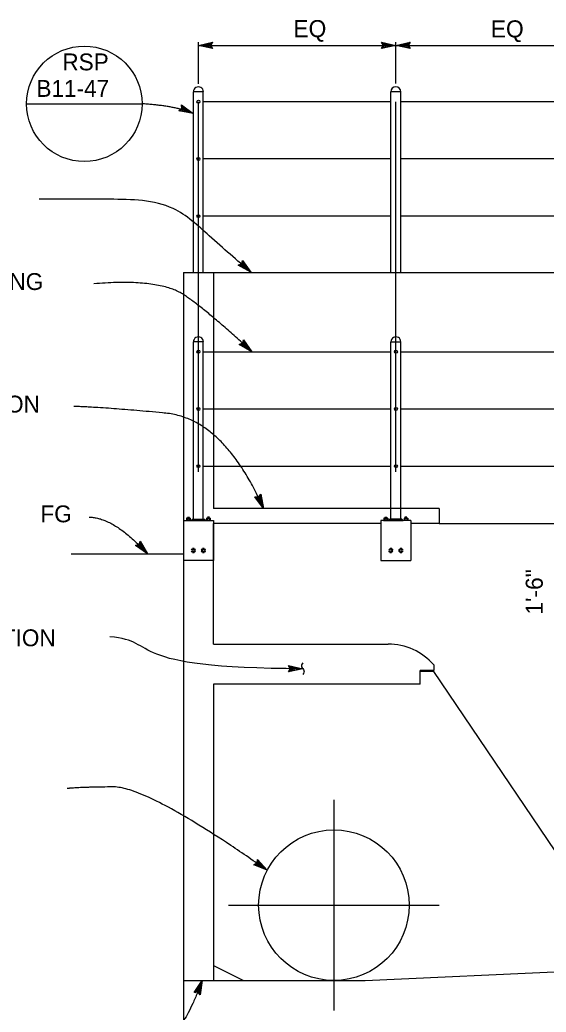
# Model space of a CAD drawing. Extents: x -893 to 867, y -474 to 712.
# Drawn here: x -640.4 to -421.9, y -215.5 to 196.2 of the extents above; entities that cross this region are included whole.
import ezdxf

# ---------------------------------------------------------------- set-up
doc = ezdxf.new("R2010")
doc.units = 0
doc.layers.add('14 Ramp Anno', color=7, linetype='Continuous')
doc.layers.add('60 Nongeo Data', color=7, linetype='Continuous')

# ---------------------------------------------------------------- blocks, each defined once
blk = doc.blocks.new('SQUIG')
at = {"layer": '14 Ramp Anno'}
blk.add_open_spline([(0, -0.4598), (0.0829, -0.3438), (0.1889, -0.1218), (-0.1889, 0.1218), (-0.0829, 0.3438), (0, 0.4598)], degree=3, dxfattribs=at)

msp = doc.modelspace()

# ---------------------------------------------------------------- linework, layer by layer
at = {"layer": '60 Nongeo Data'}
for p, q in [((-566.24, 169.71), (-566.25, 186.9)), ((-566.25, 185.57), (-484.32, 185.59)), ((-484.32, 169.72), (-484.32, 186.91)), ((-484.32, 185.59), (-402.39, 185.6)), ((-568.29, 91.35), (-568.29, 166.34)), ((-564.2, 166.34), (-568.29, 166.34)), ((-564.2, 91.35), (-564.2, 166.34)), ((-486.37, 91.36), (-486.37, 166.35)), ((-482.27, 166.35), (-486.37, 166.35)), ((-482.27, 91.36), (-482.27, 166.35)), ((-637.55, 161.35), (-589.64, 161.35)), ((-566.25, 8.65), (-566.25, 162.24)), ((-486.37, 162.23), (-564.2, 162.24)), ((-484.29, 8.65), (-484.29, 162.24)), ((-404.44, 162.22), (-482.27, 162.23)), ((-486.37, 138.46), (-564.2, 138.47)), ((-404.44, 138.46), (-482.27, 138.46)), ((-486.37, 114.7), (-564.2, 114.7)), ((-404.44, 114.69), (-482.27, 114.7)), ((-572.49, 91.35), (-572.49, -227.34)), ((-572.49, 91.35), (-314.21, 91.35)), ((-568.29, 91.35), (-564.2, 91.35)), ((-560, 91.35), (-560, -6.54)), ((-568.29, -10.94), (-568.29, 62.61)), ((-564.2, 62.61), (-568.29, 62.61)), ((-564.2, -10.94), (-564.2, 62.61)), ((-486.34, -10.94), (-486.34, 62.61)), ((-486.34, 62.61), (-482.24, 62.61)), ((-482.24, -10.94), (-482.24, 62.61)), ((-564.2, 58.51), (-486.34, 58.51)), ((-482.24, 58.51), (-404.39, 58.51)), ((-564.2, 34.74), (-486.34, 34.74)), ((-482.24, 34.74), (-404.39, 34.74)), ((-564.2, 10.98), (-486.34, 10.98)), ((-482.24, 10.98), (-404.39, 10.98)), ((-466.26, -6.54), (-559.99, -6.54)), ((-466.26, -6.54), (-466.26, -12.79)), ((-572.49, -11.49), (-560, -11.49)), ((-572.49, -11.49), (-572.49, -28.15)), ((-569.44, -11.33), (-571.38, -11.33)), ((-571.38, -11.33), (-571.38, -11.49)), ((-571.38, -11.49), (-569.44, -11.49)), ((-569.65, -10.55), (-571.18, -10.55)), ((-571.18, -10.55), (-571.18, -11.33)), ((-570.83, -10.18), (-570, -10.1)), ((-570.83, -10.32), (-570, -10.24)), ((-570.83, -10.45), (-570, -10.38)), ((-570.8, -10.55), (-570.8, -11.33)), ((-570.45, -10.55), (-570, -10.51)), ((-570.02, -10.55), (-570.02, -11.33)), ((-569.65, -10.55), (-569.65, -11.33)), ((-569.44, -11.33), (-569.44, -11.49)), ((-569.27, -11.49), (-568.72, -10.94)), ((-568.72, -10.94), (-563.77, -10.94)), ((-563.22, -11.49), (-563.77, -10.94)), ((-563.05, -11.33), (-563.05, -11.49)), ((-563.05, -11.33), (-561.1, -11.33)), ((-561.1, -11.49), (-563.05, -11.49)), ((-562.84, -10.55), (-561.31, -10.55)), ((-562.84, -10.55), (-562.84, -11.33)), ((-561.66, -10.18), (-562.49, -10.1)), ((-561.66, -10.32), (-562.49, -10.24)), ((-561.66, -10.45), (-562.49, -10.38)), ((-562.04, -10.55), (-562.49, -10.51)), ((-562.47, -10.55), (-562.47, -11.33)), ((-561.69, -10.55), (-561.69, -11.33)), ((-561.31, -10.55), (-561.31, -11.33)), ((-561.1, -11.33), (-561.1, -11.49)), ((-560, -11.49), (-560, -28.15)), ((-478.04, -11.49), (-490.54, -11.49)), ((-490.54, -11.49), (-490.54, -28.15)), ((-487.49, -11.33), (-489.43, -11.33)), ((-489.43, -11.33), (-489.43, -11.49)), ((-489.43, -11.49), (-487.49, -11.49)), ((-487.69, -10.55), (-489.23, -10.55)), ((-489.23, -10.55), (-489.23, -11.33)), ((-488.88, -10.18), (-488.05, -10.1)), ((-488.88, -10.32), (-488.05, -10.24)), ((-488.88, -10.45), (-488.05, -10.38)), ((-488.85, -10.55), (-488.85, -11.33)), ((-488.5, -10.55), (-488.05, -10.51)), ((-488.07, -10.55), (-488.07, -11.33)), ((-487.69, -10.55), (-487.69, -11.33)), ((-487.49, -11.33), (-487.49, -11.49)), ((-487.32, -11.49), (-486.77, -10.94)), ((-481.82, -10.94), (-486.77, -10.94)), ((-481.27, -11.49), (-481.82, -10.94)), ((-481.1, -11.33), (-481.1, -11.49)), ((-481.1, -11.33), (-479.15, -11.33)), ((-479.15, -11.49), (-481.1, -11.49)), ((-480.89, -10.55), (-479.36, -10.55)), ((-480.89, -10.55), (-480.89, -11.33)), ((-479.71, -10.18), (-480.54, -10.1)), ((-479.71, -10.32), (-480.54, -10.24)), ((-479.71, -10.45), (-480.54, -10.38)), ((-480.09, -10.55), (-480.54, -10.51)), ((-480.52, -10.55), (-480.52, -11.33)), ((-479.74, -10.55), (-479.74, -11.33)), ((-479.36, -10.55), (-479.36, -11.33)), ((-479.15, -11.33), (-479.15, -11.49)), ((-478.04, -11.49), (-478.04, -28.15)), ((-559.99, -62.78), (-559.99, -12.79)), ((-490.54, -12.79), (-559.99, -12.79)), ((-466.26, -12.79), (-478.04, -12.79)), ((-466.26, -12.79), (-408.59, -12.79)), ((-619.06, -25.29), (-572.49, -25.29)), ((-560, -28.15), (-572.49, -28.15)), ((-490.54, -28.15), (-478.04, -28.15)), ((-559.99, -62.78), (-487.52, -62.78)), ((-468.58, -73.72), (-474.26, -73.72)), ((-474.26, -79.44), (-474.26, -73.72)), ((-468.58, -71.46), (-468.58, -73.72)), ((-468.58, -74.24), (-474.26, -74.24)), ((-560, -79.44), (-560, -202.35)), ((-474.26, -79.44), (-559.99, -79.44)), ((-510, -127.36), (-510, -214.84)), ((-553.75, -171.1), (-466.26, -171.1)), ((-560, -196.1), (-547.5, -202.35)), ((-496.99, -202.35), (-406.49, -198.18)), ((-572.49, -202.35), (-560, -202.35)), ((-560, -202.35), (-496.99, -202.35))]:
    msp.add_line(p, q, dxfattribs=at)
for points in [[(-560.34, 184.26), (-566.25, 185.57), (-560.34, 186.88), (-560.55, 186.54), (-564.88, 185.58), (-560.55, 184.61), (-560.76, 184.95), (-563.53, 185.57), (-560.76, 186.19), (-560.97, 185.84), (-562.17, 185.57), (-560.97, 185.3), (-561.13, 185.57), (-560.34, 186.88), (-561.13, 185.57)], [(-490.23, 186.91), (-484.32, 185.59), (-490.23, 184.28), (-490.02, 184.63), (-485.69, 185.58), (-490.02, 186.56), (-489.81, 186.21), (-487.04, 185.59), (-489.81, 184.98), (-489.6, 185.32), (-488.4, 185.59), (-489.6, 185.86), (-489.44, 185.59), (-490.23, 184.28), (-489.44, 185.59)], [(-490.23, 186.91), (-484.32, 185.59), (-490.23, 184.28), (-490.02, 184.63), (-485.69, 185.58), (-490.02, 186.56), (-489.81, 186.21), (-487.04, 185.59), (-489.81, 184.98), (-489.6, 185.32), (-488.4, 185.59), (-489.6, 185.86), (-489.44, 185.59), (-490.23, 184.28), (-489.44, 185.59)], [(-478.41, 184.27), (-484.32, 185.59), (-478.41, 186.9), (-478.62, 186.55), (-482.95, 185.59), (-478.62, 184.62), (-478.83, 184.97), (-481.6, 185.59), (-478.83, 186.2), (-479.04, 185.85), (-480.24, 185.58), (-479.04, 185.32), (-479.2, 185.59), (-478.41, 186.9), (-479.2, 185.59)], [(-573.3, 160.89), (-568.38, 157.37), (-574.32, 158.47), (-573.99, 158.71), (-569.64, 157.9), (-573.24, 160.48), (-573.19, 160.08), (-570.88, 158.43), (-573.66, 158.95), (-573.33, 159.19), (-572.13, 158.96), (-573.13, 159.68), (-573.09, 159.37), (-574.32, 158.47), (-573.09, 159.37)], [(-547.95, 96.39), (-544.43, 91.46), (-549.7, 94.43), (-549.31, 94.55), (-545.45, 92.38), (-548.02, 95.99), (-548.1, 95.59), (-546.45, 93.28), (-548.92, 94.67), (-548.53, 94.79), (-547.46, 94.19), (-548.18, 95.19), (-548.24, 94.88), (-549.7, 94.43), (-548.24, 94.88)], [(-547.5, 63.49), (-544.06, 58.51), (-549.28, 61.56), (-548.89, 61.68), (-545.07, 59.44), (-547.58, 63.09), (-547.66, 62.69), (-546.05, 60.36), (-548.5, 61.79), (-548.11, 61.9), (-547.05, 61.28), (-547.75, 62.3), (-547.81, 61.99), (-549.28, 61.56), (-547.81, 61.99)], [(-540.39, -0.61), (-539.2, -6.54), (-542.79, -1.67), (-542.39, -1.72), (-539.76, -5.29), (-540.62, -0.94), (-540.86, -1.27), (-540.3, -4.05), (-541.98, -1.77), (-541.58, -1.82), (-540.85, -2.81), (-541.09, -1.6), (-541.28, -1.86), (-542.79, -1.67), (-541.28, -1.86)], [(-590.42, -20.08), (-587.34, -25.29), (-592.33, -21.87), (-591.93, -21.79), (-588.28, -24.29), (-590.53, -20.47), (-590.64, -20.86), (-589.2, -23.3), (-591.54, -21.7), (-591.14, -21.62), (-590.13, -22.31), (-590.75, -21.25), (-590.84, -21.55), (-592.33, -21.87), (-590.84, -21.55)], [(-528.85, -71.68), (-522.94, -73), (-528.85, -74.31), (-528.64, -73.96), (-524.31, -73), (-528.64, -72.03), (-528.43, -72.38), (-525.66, -72.99), (-528.43, -73.61), (-528.22, -73.26), (-527.02, -72.99), (-528.22, -72.73), (-528.06, -73), (-528.85, -74.31), (-528.06, -73)], [(-541.78, -152.17), (-537.7, -156.64), (-543.29, -154.32), (-542.92, -154.16), (-538.82, -155.85), (-541.81, -152.58), (-541.84, -152.98), (-539.93, -155.08), (-542.54, -153.99), (-542.17, -153.83), (-541.04, -154.29), (-541.87, -153.39), (-541.89, -153.7), (-543.29, -154.32), (-541.89, -153.7)], [(-567.95, -207.41), (-564.63, -202.35), (-565.49, -208.34), (-565.74, -208.02), (-565.11, -203.63), (-567.54, -207.34), (-567.15, -207.27), (-565.59, -204.89), (-565.99, -207.7), (-566.24, -207.38), (-566.07, -206.16), (-566.74, -207.19), (-566.43, -207.14), (-565.49, -208.34), (-566.43, -207.14)]]:
    msp.add_lwpolyline(points, close=True, dxfattribs=at)
for points in [[(-564.09, -10.94), (-563.77, -10.94), (-563.22, -11.49), (-569.27, -11.49), (-568.72, -10.94), (-568.4, -10.94), (-564.09, -10.94)], [(-486.44, -10.94), (-486.77, -10.94), (-487.32, -11.49), (-481.27, -11.49), (-481.82, -10.94), (-482.14, -10.94), (-486.44, -10.94)], [(-568.73, -23.42), (-569.02, -23.59), (-569.02, -23.89)], [(-569.02, -24.05), (-569.02, -24.38), (-568.76, -24.53)], [(-568.61, -24.62), (-568.33, -24.78), (-568.07, -24.63)], [(-568.04, -23.35), (-568.33, -23.19), (-568.59, -23.34)], [(-567.92, -24.55), (-567.64, -24.38), (-567.64, -24.08)], [(-567.64, -23.59), (-567.9, -23.44)], [(-567.64, -23.91), (-567.64, -23.59)], [(-564.85, -23.59), (-564.59, -23.44)], [(-564.85, -23.91), (-564.85, -23.59)], [(-564.57, -24.55), (-564.85, -24.38), (-564.85, -24.08)], [(-564.45, -23.35), (-564.16, -23.19), (-563.9, -23.34)], [(-563.88, -24.62), (-564.16, -24.78), (-564.42, -24.63)], [(-563.75, -23.42), (-563.47, -23.59), (-563.47, -23.89)], [(-563.47, -24.05), (-563.47, -24.38), (-563.73, -24.53)], [(-486.78, -23.42), (-487.07, -23.59), (-487.07, -23.89)], [(-487.07, -24.05), (-487.07, -24.38), (-486.81, -24.53)], [(-486.66, -24.62), (-486.38, -24.78), (-486.12, -24.63)], [(-486.09, -23.35), (-486.38, -23.19), (-486.64, -23.34)], [(-485.97, -24.55), (-485.68, -24.38), (-485.68, -24.08)], [(-485.68, -23.59), (-485.94, -23.44)], [(-485.68, -23.91), (-485.68, -23.59)], [(-482.9, -23.59), (-482.64, -23.44)], [(-482.9, -23.91), (-482.9, -23.59)], [(-482.62, -24.55), (-482.9, -24.38), (-482.9, -24.08)], [(-482.49, -23.35), (-482.21, -23.19), (-481.95, -23.34)], [(-481.93, -24.62), (-482.21, -24.78), (-482.47, -24.63)], [(-481.8, -23.42), (-481.52, -23.59), (-481.52, -23.89)], [(-481.52, -24.05), (-481.52, -24.38), (-481.78, -24.53)], [(-402.32, -198.18), (-402.32, -172.14), (-468.58, -74.24)]]:
    msp.add_lwpolyline(points, dxfattribs=at)
for centre, radius in [((-613.59, 161.35), 23.95), ((-566.24, 162.24), 0.615), ((-566.24, 138.47), 0.615), ((-566.24, 114.71), 0.615), ((-566.24, 58.51), 0.615), ((-484.29, 58.51), 0.615), ((-566.24, 34.74), 0.615), ((-484.29, 34.74), 0.615), ((-566.24, 10.98), 0.615), ((-484.29, 10.98), 0.615), ((-510, -171.1), 31.24)]:
    msp.add_circle(centre, radius, dxfattribs=at)
for centre, radius, start, end in [((-566.24, 166.34), 2.05, 0, 180.0002), ((-484.32, 166.35), 2.05, 0, 180), ((-566.24, 62.61), 2.05, 0, 180.0002), ((-484.29, 62.61), 2.05, 359.9998, 180), ((-570.99, -10.76), 0.215, 30.7677, 149.2323), ((-570.41, -11.33), 0.779, 59.9043, 120.0957), ((-569.84, -10.76), 0.215, 30.7677, 149.2323), ((-562.65, -10.76), 0.215, 30.7677, 149.2323), ((-562.08, -11.33), 0.779, 59.9043, 120.0957), ((-561.5, -10.76), 0.215, 30.7677, 149.2323), ((-489.04, -10.76), 0.215, 30.7677, 149.2323), ((-488.46, -11.33), 0.779, 59.9043, 120.0957), ((-487.88, -10.76), 0.215, 30.7677, 149.2323), ((-480.7, -10.76), 0.215, 30.7677, 149.2323), ((-480.13, -11.33), 0.779, 59.9043, 120.0957), ((-479.55, -10.76), 0.215, 30.7677, 149.2323), ((-568.33, -23.98), 0.881, 125.8254, 171.8722), ((-568.33, -23.98), 0.881, 185.8254, 231.8722), ((-568.33, -23.98), 0.691, 125.8254, 171.8722), ((-568.33, -23.98), 0.691, 185.8254, 231.8722), ((-568.33, -23.98), 0.39, 104.3407, 165.6593), ((-568.33, -23.98), 0.39, 194.3407, 255.6593), ((-568.33, -23.98), 0.881, 65.8254, 111.8722), ((-568.33, -23.98), 0.691, 245.8254, 291.8722), ((-568.33, -23.98), 0.691, 65.8254, 111.8722), ((-568.33, -23.98), 0.39, 14.3407, 75.6593), ((-568.33, -23.98), 0.39, 284.3407, 345.6593), ((-568.33, -23.98), 0.691, 305.8254, 351.8722), ((-568.33, -23.98), 0.691, 5.8254, 51.8722), ((-568.33, -23.98), 0.881, 305.8254, 351.8722), ((-568.33, -23.98), 0.881, 5.8254, 51.8722), ((-564.16, -23.98), 0.881, 128.1278, 174.1746), ((-564.16, -23.98), 0.881, 188.1278, 234.1746), ((-564.16, -23.98), 0.691, 128.1278, 174.1746), ((-564.16, -23.98), 0.691, 188.1278, 234.1746), ((-564.16, -23.98), 0.39, 104.3407, 165.6593), ((-564.16, -23.98), 0.39, 194.3407, 255.6593), ((-564.16, -23.98), 0.881, 68.1278, 114.1746), ((-564.16, -23.98), 0.691, 68.1278, 114.1746), ((-564.16, -23.98), 0.691, 248.1278, 294.1746), ((-564.16, -23.98), 0.39, 14.3407, 75.6593), ((-564.16, -23.98), 0.39, 284.3407, 345.6593), ((-564.16, -23.98), 0.691, 8.1278, 54.1746), ((-564.16, -23.98), 0.691, 308.1278, 354.1746), ((-564.16, -23.98), 0.881, 8.1278, 54.1746), ((-564.16, -23.98), 0.881, 308.1278, 354.1746), ((-486.38, -23.98), 0.881, 125.8254, 171.8722), ((-486.38, -23.98), 0.881, 185.8254, 231.8722), ((-486.38, -23.98), 0.691, 125.8254, 171.8722), ((-486.38, -23.98), 0.691, 185.8254, 231.8722), ((-486.38, -23.98), 0.39, 104.3407, 165.6593), ((-486.38, -23.98), 0.39, 194.3407, 255.6593), ((-486.38, -23.98), 0.881, 65.8254, 111.8722), ((-486.38, -23.98), 0.691, 245.8254, 291.8722), ((-486.38, -23.98), 0.691, 65.8254, 111.8722), ((-486.38, -23.98), 0.39, 14.3407, 75.6593), ((-486.38, -23.98), 0.39, 284.3407, 345.6593), ((-486.38, -23.98), 0.691, 305.8254, 351.8722), ((-486.38, -23.98), 0.691, 5.8254, 51.8722), ((-486.38, -23.98), 0.881, 305.8254, 351.8722), ((-486.38, -23.98), 0.881, 5.8254, 51.8722), ((-482.21, -23.98), 0.881, 128.1278, 174.1746), ((-482.21, -23.98), 0.881, 188.1278, 234.1746), ((-482.21, -23.98), 0.691, 128.1278, 174.1746), ((-482.21, -23.98), 0.691, 188.1278, 234.1746), ((-482.21, -23.98), 0.39, 104.3407, 165.6593), ((-482.21, -23.98), 0.39, 194.3407, 255.6593), ((-482.21, -23.98), 0.881, 68.1278, 114.1746), ((-482.21, -23.98), 0.691, 68.1278, 114.1746), ((-482.21, -23.98), 0.691, 248.1278, 294.1746), ((-482.21, -23.98), 0.39, 14.3407, 75.6593), ((-482.21, -23.98), 0.39, 284.3407, 345.6593), ((-482.21, -23.98), 0.691, 8.1278, 54.1746), ((-482.21, -23.98), 0.691, 308.1278, 354.1746), ((-482.21, -23.98), 0.881, 8.1278, 54.1746), ((-482.21, -23.98), 0.881, 308.1278, 354.1746), ((-568.33, -23.98), 0.881, 245.8254, 291.8722), ((-564.16, -23.98), 0.881, 248.1278, 294.1746), ((-486.38, -23.98), 0.881, 245.8254, 291.8722), ((-482.21, -23.98), 0.881, 248.1278, 294.1746), ((-487.52, -87.78), 25, 40.7495, 89.9997)]:
    msp.add_arc(centre, radius, start, end, dxfattribs=at)
for points, degree in [([(-568.38, 157.37), (-575.8, 160.52), (-589.64, 161.35)], 2), ([(-544.06, 58.51), (-561.83, 74.98), (-582.31, 88.95), (-609.67, 86.67)], 2), ([(-539.2, -6.54), (-555.69, 30.71), (-604.15, 35.32), (-617.99, 35.82)], 2), ([(-611.57, -10.14), (-601.54, -10.14), (-587.34, -25.29)], 2), ([(-522.94, -73), (-598.84, -73), (-581.67, -61.43), (-602.98, -59.79)], 3), ([(-537.7, -156.64), (-587.33, -121.92), (-615.82, -122.19), (-620.7, -122.73)], 2), ([(-564.63, -202.35), (-572.47, -223.22), (-584.6, -227.01), (-592.56, -227.01)], 2)]:
    msp.add_open_spline(points, degree=degree, dxfattribs=at)
msp.add_spline([(-544.43, 91.46), (-561.71, 106.56), (-576.7, 117.88), (-603.07, 121.74), (-632.36, 121.74)], degree=3, dxfattribs=at)

# ---------------------------------------------------------------- block references
at = {"layer": '60 Nongeo Data', "xscale": 5.207372352499999, "yscale": 5.207372352499999, "rotation": 180}
msp.add_blockref('SQUIG', (-522.94, -72.99), dxfattribs=at)

# ---------------------------------------------------------------- texts
at = {"layer": '60 Nongeo Data'}
for s, rotation, p in [('EQ', 0.0094, (-526.83, 189)), ('EQ', 0.0094, (-444.9, 188.89)), ('1\'-6"', 90, (-423.32, -50.58))]:
    msp.add_text(s, height=7.082, rotation=rotation, dxfattribs=at).set_placement(p)
for s, height, p in [('RSP', 6.999, (-622.71, 175.23)), ('B11-47', 6.999, (-633.48, 164.24)), ('CABLE RAILING', 6.9987, (-701.39, 84.11)), ('DISSIPATION', 6.9987, (-691.32, 33.27)), ('FG', 6.999, (-631.8, -12.27)), ('ENERGY DISSIPATION', 6.9987, (-726.89, -63.69))]:
    msp.add_text(s, height=height, dxfattribs=at).set_placement(p)

doc.saveas('drawing.dxf')
